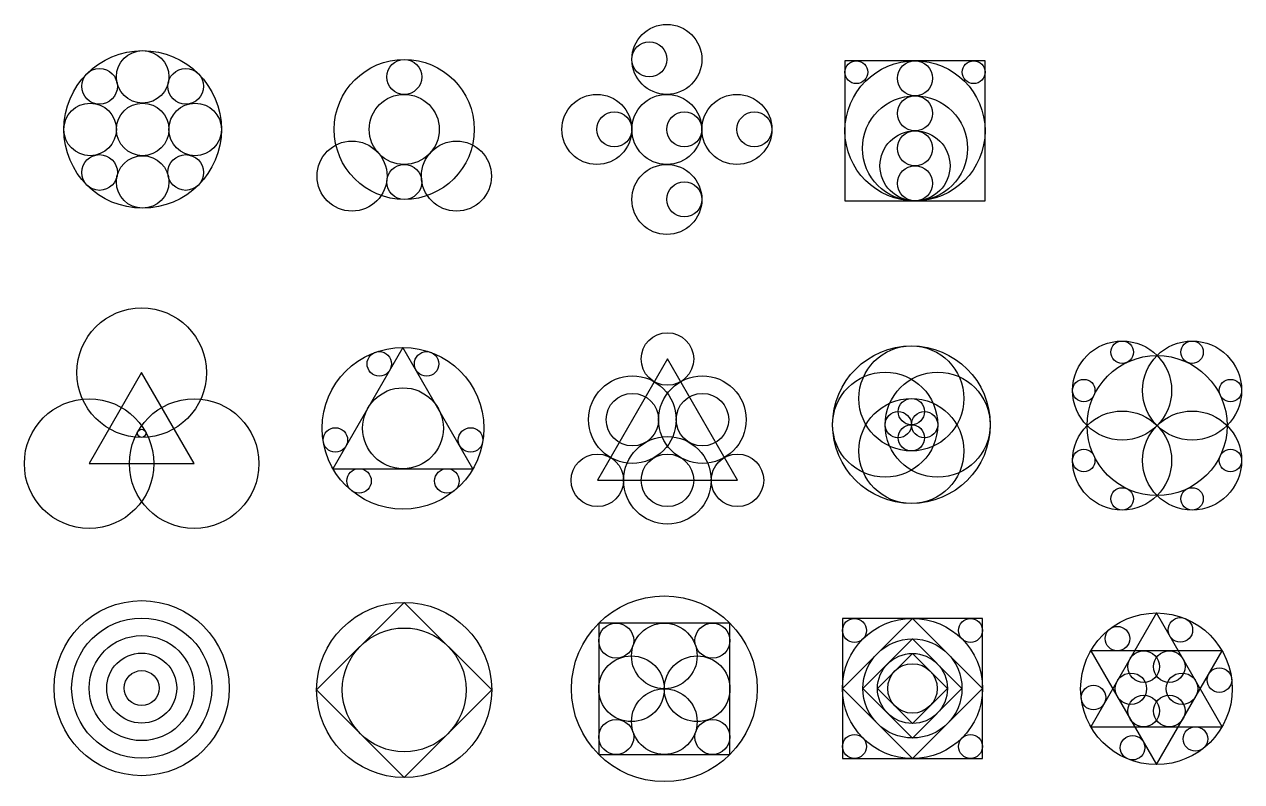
# Model space of a CAD drawing. Header units: millimetres. Extents: x 33 to 729, y 47 to 480.
import ezdxf

# ---------------------------------------------------------------- set-up
doc = ezdxf.new("R2010")
doc.units = ezdxf.units.MM

msp = doc.modelspace()

# ---------------------------------------------------------------- linework, layer by layer
for p, q in [((581.98, 459.15), (501.98, 459.15)), ((501.98, 459.15), (501.98, 379.15)), ((581.98, 379.15), (581.98, 459.15)), ((501.98, 379.15), (581.98, 379.15)), ((249.53, 295.47), (209.53, 226.19)), ((289.53, 226.19), (249.53, 295.47)), ((400.57, 288.85), (360.57, 219.56)), ((440.57, 219.56), (400.57, 288.85)), ((100.28, 281.05), (70.28, 229.08)), ((130.28, 229.08), (100.28, 281.05)), ((70.28, 229.08), (130.28, 229.08)), ((209.53, 226.19), (289.53, 226.19)), ((360.57, 219.56), (440.57, 219.56)), ((250.24, 149.84), (200.24, 99.84)), ((300.24, 99.84), (250.24, 149.84)), ((580.54, 140.67), (500.54, 140.67)), ((500.54, 140.67), (500.54, 60.67)), ((540.54, 140.67), (500.54, 100.67)), ((580.54, 100.67), (540.54, 140.67)), ((580.54, 60.67), (580.54, 140.67)), ((679.89, 143.78), (642.39, 78.83)), ((717.39, 78.83), (679.89, 143.78)), ((436.31, 137.98), (361.31, 137.98)), ((361.31, 137.98), (361.31, 62.98)), ((436.31, 62.98), (436.31, 137.98)), ((540.54, 128.95), (512.25, 100.67)), ((568.82, 100.67), (540.54, 128.95)), ((540.54, 120.67), (520.54, 100.67)), ((560.54, 100.67), (540.54, 120.67)), ((717.39, 122.13), (642.39, 122.13)), ((642.39, 122.13), (679.89, 57.18)), ((679.89, 57.18), (717.39, 122.13)), ((200.24, 99.84), (250.24, 49.84)), ((250.24, 49.84), (300.24, 99.84)), ((500.54, 100.67), (540.54, 60.67)), ((512.25, 100.67), (540.54, 72.38)), ((520.54, 100.67), (540.54, 80.67)), ((540.54, 60.67), (580.54, 100.67)), ((540.54, 72.38), (568.82, 100.67)), ((540.54, 80.67), (560.54, 100.67)), ((642.39, 78.83), (717.39, 78.83)), ((361.31, 62.98), (436.31, 62.98)), ((500.54, 60.67), (580.54, 60.67))]:
    msp.add_line(p, q)
for centre, radius in [((400.26, 459.97), 20), ((390.26, 459.97), 10), ((100.84, 419.97), 45), ((100.84, 449.97), 15), ((250.26, 419.97), 40), ((250.26, 449.97), 10), ((541.98, 419.15), 40), ((508.48, 452.65), 6.5), ((541.98, 449.15), 10), ((575.48, 452.65), 6.5), ((76.23, 444.59), 10.19), ((125.45, 444.59), 10.19), ((250.26, 419.97), 20), ((360.26, 419.97), 20), ((400.26, 419.97), 20), ((440.26, 419.97), 20), ((541.98, 409.15), 30), ((541.98, 429.15), 10), ((70.84, 419.97), 15), ((100.84, 419.97), 15), ((130.84, 419.97), 15), ((370.26, 419.97), 10), ((410.26, 419.97), 10), ((450.26, 419.97), 10), ((541.98, 399.15), 20), ((541.98, 409.15), 10), ((220.44, 393.31), 20), ((280.07, 393.31), 20), ((76.23, 395.36), 10.19), ((100.84, 389.97), 15), ((125.45, 395.36), 10.19), ((250.26, 389.97), 10), ((400.26, 379.97), 20), ((541.98, 389.15), 10), ((410.26, 379.97), 10), ((100.28, 281.05), 37), ((400.57, 288.85), 15), ((660.26, 270.83), 28.28), ((660.3, 292.71), 6.4), ((700.26, 270.83), 28.28), ((700.23, 292.71), 6.4), ((249.53, 249.29), 46.19), ((236.01, 286.07), 7), ((263.04, 286.07), 7), ((539.93, 251.31), 45), ((539.93, 266.31), 30), ((680.26, 250.83), 40), ((380.57, 254.21), 25), ((420.57, 254.21), 25), ((524.93, 251.31), 30), ((554.93, 251.31), 30), ((249.53, 249.29), 23.09), ((638.38, 270.8), 6.4), ((722.15, 270.8), 6.4), ((70.28, 229.08), 37), ((130.28, 229.08), 37), ((380.57, 254.21), 15), ((420.57, 254.21), 15), ((539.93, 236.31), 30), ((539.93, 258.81), 7.5), ((532.43, 251.31), 7.5), ((547.43, 251.31), 7.5), ((660.26, 230.83), 28.28), ((700.26, 230.83), 28.28), ((539.93, 243.81), 7.5), ((100.28, 246.41), 2.36), ((210.91, 242.59), 7), ((288.14, 242.59), 7), ((400.57, 219.56), 25), ((638.38, 230.86), 6.4), ((722.15, 230.86), 6.4), ((360.57, 219.56), 15), ((400.57, 219.56), 15), ((440.57, 219.56), 15), ((224.43, 219.19), 7), ((274.63, 219.19), 7), ((660.3, 208.95), 6.4), ((700.23, 208.95), 6.4), ((398.81, 100.48), 53.03), ((100.3, 100.86), 50), ((250.24, 99.84), 50), ((100.3, 100.86), 40), ((540.54, 100.67), 40), ((507.4, 133.8), 6.86), ((573.68, 133.8), 6.86), ((679.89, 100.48), 43.3), ((693.56, 134.11), 7), ((250.24, 99.84), 35.36), ((371.31, 127.98), 10), ((398.81, 119.23), 18.75), ((426.31, 127.98), 10), ((657.6, 129.13), 7), ((100.3, 100.86), 30), ((540.54, 100.67), 28.28), ((100.3, 100.86), 20), ((380.06, 100.48), 18.75), ((417.56, 100.48), 18.75), ((540.54, 100.67), 20), ((672.59, 113.13), 9), ((687.2, 113.13), 9), ((540.54, 100.67), 14.14), ((715.85, 105.46), 7), ((100.3, 100.86), 10), ((665.28, 100.48), 9), ((694.5, 100.48), 9), ((398.81, 81.73), 18.75), ((643.93, 95.5), 7), ((672.59, 87.83), 9), ((687.2, 87.83), 9), ((371.31, 72.98), 10), ((426.31, 72.98), 10), ((702.18, 71.83), 7), ((507.4, 67.53), 6.86), ((573.68, 67.53), 6.86), ((666.23, 66.85), 7)]:
    msp.add_circle(centre, radius)

doc.saveas('drawing.dxf')
